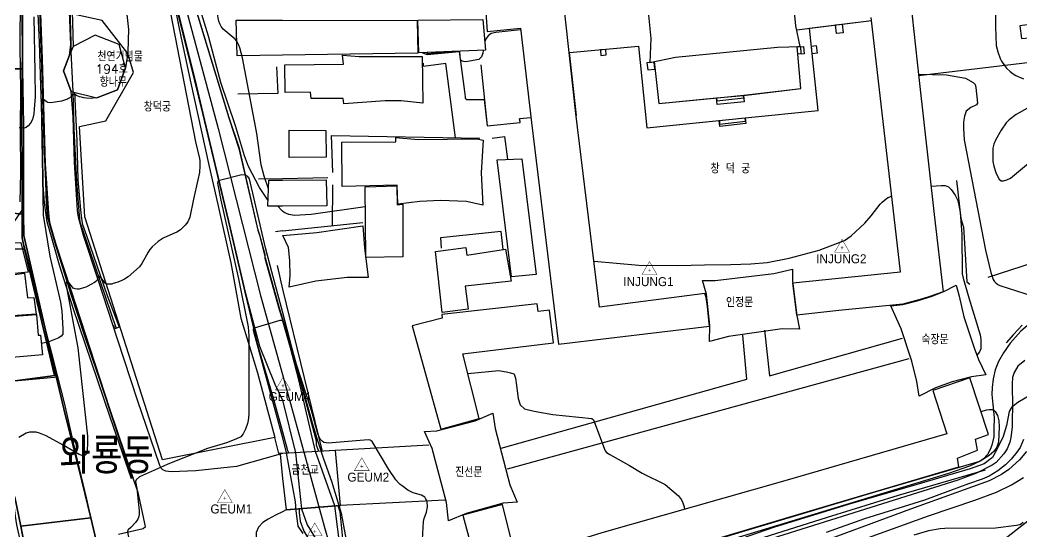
# Model space of a CAD drawing. Header units: feet. Extents: x 197796 to 199821, y 552499 to 555392.
# Drawn here: x 199058.2 to 199281.3, y 553202.7 to 553316.6 of the extents above; entities that cross this region are included whole.
import ezdxf

# ---------------------------------------------------------------- set-up
doc = ezdxf.new("R2010")
doc.units = ezdxf.units.FT
doc.header["$MEASUREMENT"] = 0
for name, color, linetype in [('AAA001', 7, 'CONTINUOUS'), ('AAA008', 7, 'CONTINUOUS'), ('AAC001', 7, 'CONTINUOUS'), ('AAC002', 7, 'CONTINUOUS'), ('AD0022', 1, 'CONTINUOUS'), ('ADA085', 1, 'CONTINUOUS'), ('AE0101', 7, 'CONTINUOUS'), ('AE150', 7, 'CONTINUOUS'), ('AE340', 7, 'CONTINUOUS'), ('AZ0801', 7, 'CONTINUOUS'), ('BA001', 5, 'CONTINUOUS'), ('BA002', 7, 'CONTINUOUS'), ('BA003', 5, 'CONTINUOUS'), ('BB0011', 1, 'CONTINUOUS'), ('CAA001', 7, 'CONTINUOUS'), ('CAA002', 30, 'CONTINUOUS'), ('DD001', 3, 'CONTINUOUS'), ('wipco_image', 2, 'CONTINUOUS'), ('wipco_기준점', 1, 'CONTINUOUS'), ('wipco_지적', 20, 'CONTINUOUS'), ('ZC003', 7, 'CONTINUOUS'), ('ZC006', 7, 'CONTINUOUS'), ('ZC251', 7, 'CONTINUOUS')]:
    doc.layers.add(name, color=color, linetype=linetype)
doc.styles.add('NGSW', font='ROMANS.shx', dxfattribs={"bigfont": 'NGSW.shx'})
doc.styles.add('WIPCO', font='')
doc.styles.get('WIPCO').set_extended_font_data('Dotum')
picture_1 = doc.add_image_def('image1.jpg', size_in_pixel=(8269, 5907))

# ---------------------------------------------------------------- blocks, each defined once
blk = doc.blocks.new('기준점')
at = {"layer": 'wipco_기준점', "lineweight": 40, "const_width": 0.1, "flags": 128}
blk.add_lwpolyline([(1.65, -0.95), (0, 1.9), (-1.65, -0.95)], close=True, dxfattribs=at)
for points in [[(-0.34, 0), (0.34, 0)], [(0, -0.34), (0, 0.34)]]:
    blk.add_lwpolyline(points, dxfattribs=at)

msp = doc.modelspace()

# ---------------------------------------------------------------- linework, layer by layer
at = {"layer": 'AAA001', "color": 255, "flags": 128}
for points in [[(199060, 553260.53), (199054.73, 553260.02), (199052.95, 553259.53), (199053.95, 553266.89), (199058.43, 553267.17)], [(199061.84, 553251.2), (199054.36, 553250.64), (199054.03, 553255.04), (199055.08, 553255.22), (199054.66, 553259.73), (199059.19, 553260.29), (199059.86, 553254.85), (199061.3, 553254.92)], [(199053.97, 553241.34), (199053.63, 553246.14), (199054.37, 553246.24), (199054.13, 553250.53), (199061.91, 553251.14), (199062.29, 553246.53), (199062.76, 553246.53), (199063.26, 553242.17)]]:
    msp.add_lwpolyline(points, close=True, dxfattribs=at)
at = {"layer": 'AAA008', "color": 255}
for points in [[(199231.97, 553310.75), (199231.01, 553315.38), (199229.27, 553332.84), (199229.08, 553337.98), (199223.85, 553337.14), (199199.28, 553334.62), (199195.71, 553334.87), (199196.95, 553330.4), (199198.71, 553312.54), (199198.49, 553307.21), (199204.17, 553308.39), (199226.91, 553310.61), (199231.97, 553310.75)], [(199256.18, 553324.41), (199258.36, 553303.85), (199261.83, 553273.35), (199263.81, 553256.17)], [(199179.39, 553322.4), (199176.56, 553321.92), (199168.43, 553321.32), (199168.4, 553321.06), (199161.78, 553320.38), (199162.28, 553314.11), (199169.64, 553314.81), (199172.12, 553293.88), (199178.16, 553244.51), (199211.78, 553248.54), (199211.65, 553249.83), (199211.32, 553252.91), (199211.03, 553254.9), (199210.76, 553255.79), (199187.3, 553252.75), (199182.02, 553295.88), (199179.3, 553320.23), (199179.39, 553322.4)], [(199116.68, 553308.82), (199106.55, 553308.68), (199106.32, 553316.64), (199116.68, 553316.62)], [(199116.68, 553316.62), (199146.66, 553316.55), (199146.79, 553309.25), (199116.68, 553308.82)], [(199146.8, 553316.63), (199161.28, 553316.8), (199161.89, 553309.91), (199147.03, 553309.34), (199146.8, 553316.63)], [(199263.81, 553256.17), (199260.85, 553255.1), (199259.19, 553254.58), (199254.85, 553253.39), (199240.58, 553251.98), (199231.21, 553250.99), (199230.31, 553258.16), (199254.29, 553260.59), (199247.8, 553317.2)], [(199147.77, 553308.53), (199147.92, 553298.14), (199143.11, 553298.65), (199139.55, 553298.7), (199130.32, 553298.01), (199130.21, 553299.19), (199123.07, 553299.15), (199122.92, 553300.56), (199117.3, 553300.5), (199117.22, 553306.68), (199130.24, 553306.83), (199130.06, 553308.83), (199133.71, 553308.5), (199147.77, 553308.53)], [(199126.43, 553286.15), (199118.17, 553286.05), (199118.15, 553292.13), (199126.35, 553292.08), (199126.43, 553286.15)], [(199161.35, 553289.94), (199160.92, 553282.63), (199161.31, 553275.48), (199157.62, 553276.27), (199151.85, 553276.48), (199147.23, 553276.25), (199142.35, 553275.66), (199142.21, 553279.92), (199129.95, 553279.57), (199129.89, 553289.45), (199141.94, 553289.53), (199141.93, 553290.54), (199146.86, 553290.08), (199159.96, 553290.19), (199161.35, 553289.94)], [(199169.99, 553285.79), (199173.15, 553259.99), (199167.68, 553259.51), (199164.49, 553285.57), (199169.99, 553285.79)], [(199116.68, 553275.22), (199113.41, 553275.2), (199113.66, 553281), (199116.68, 553281.02)], [(199116.68, 553281.02), (199126.39, 553281.09), (199126.54, 553275.3), (199116.68, 553275.22)], [(199143.48, 553263.93), (199135.22, 553263.81), (199135.06, 553279.56), (199142.15, 553279.74), (199142.24, 553275.49), (199143.45, 553275.64), (199143.48, 553263.93)], [(199135.75, 553259.32), (199131.1, 553259.33), (199124.07, 553258.5), (199118.15, 553257.18), (199118.38, 553259.7), (199118.33, 553263.12), (199118.01, 553266.02), (199116.72, 553268.72), (199124.33, 553269.33), (199134.56, 553270.86), (199134.91, 553265.98), (199135.75, 553259.32)], [(199152.22, 553251.59), (199150.75, 553265.17), (199157.51, 553266.03), (199157.71, 553264.34), (199166.33, 553265.64), (199167.59, 553258.54), (199157.38, 553257.42), (199158.02, 553252.29), (199152.22, 553251.59)], [(199230.23, 553261.2), (199230.25, 553258.57), (199231.22, 553250.86), (199231.81, 553247.85), (199227.98, 553247.95), (199215.97, 553246.22), (199211.77, 553245.12), (199211.82, 553248.7), (199211.09, 553255.61), (199210.2, 553258.65), (199213.03, 553258.67), (199226.09, 553260.25), (199230.23, 553261.2)], [(199273.33, 553237.71), (199270.11, 553237.21), (199265.77, 553236.12), (199262.08, 553234.76), (199258.45, 553232.92), (199257.95, 553236.23), (199256.8, 553240.72), (199254.47, 553247.92), (199253.43, 553250.21), (199252.17, 553253.06), (199254.8, 553253.33), (199257.98, 553254.15), (199261.36, 553255.22), (199263.92, 553256.2), (199266.7, 553257.63), (199267.35, 553255.21), (199268.4, 553250.62), (199270.68, 553243.71), (199271.64, 553241.1), (199273.33, 553237.71)], [(199160.49, 553227.99), (199156.81, 553242.39), (199177.05, 553244.81), (199176.16, 553252.09), (199173.63, 553251.75), (199173.39, 553253.47), (199152.18, 553251.11), (199152.22, 553250.32), (199145.56, 553248.6), (199151.95, 553225.58), (199160.49, 553227.99)], [(199269.76, 553237.02), (199261.52, 553234.23), (199264.65, 553224.53), (199228.52, 553214.11), (199187.78, 553202.54), (199168.73, 553196.62), (199165.64, 553208.82), (199156.84, 553206.47), (199162.89, 553183.8), (199171.66, 553186.37), (199171.57, 553186.87), (199204.51, 553196.61), (199204.08, 553198.48), (199232.21, 553206.82), (199267.29, 553217.21), (199267.02, 553219.16), (199271.45, 553220.93), (199271.02, 553223.38), (199273.89, 553224.42), (199269.76, 553237.02)], [(199163.49, 553229.18), (199164, 553225.76), (199167.29, 553213.24), (199168.93, 553209.33), (199165.81, 553209.09), (199157.59, 553206.82), (199153.63, 553205.2), (199153.18, 553209.26), (199150.01, 553221.28), (199148.32, 553225.11), (199151.05, 553225.25), (199159.59, 553227.42), (199163.49, 553229.18)]]:
    msp.add_lwpolyline(points, dxfattribs=at)
at = {"layer": 'AAC001', "color": 255}
for points in [[(199075.19, 553200.71), (199073.11, 553209.99), (199070.62, 553220.25), (199068.19, 553231.14), (199065.72, 553240.75), (199063.19, 553250.35), (199061.04, 553259.06), (199058.8, 553267.82), (199058.74, 553269.88), (199058.72, 553275.41), (199058.7, 553284.33), (199058.66, 553292.66), (199058.62, 553301.35), (199058.77, 553309.29), (199058.67, 553316.98), (199058.63, 553322.99), (199058.31, 553333.73), (199058.41, 553344.16), (199058.09, 553356.55), (199057.55, 553363.65), (199057.35, 553366.86), (199055.75, 553377.98)], [(199115.37, 553306.26), (199115.61, 553300.32), (199106.75, 553300.12)], [(199155.2, 553290.46), (199153.05, 553306.94), (199148.04, 553306.34), (199148.04, 553307.08)], [(199127.86, 553282.74), (199127.59, 553290.92), (199160.65, 553290.37)], [(199163.33, 553290.33), (199166.1, 553290.7), (199166.78, 553285.66)], [(199126.77, 553281.54), (199116.68, 553281.32)], [(199116.68, 553281.32), (199111.3, 553281.21)], [(199127.82, 553270.83), (199127.86, 553280)], [(199116.68, 553269.73), (199134.58, 553271.61)], [(199165.83, 553265.56), (199165.4, 553269.55), (199151.86, 553268.17), (199152.02, 553265.88)]]:
    msp.add_lwpolyline(points, dxfattribs=at)
at = {"layer": 'AAC001', "color": 255, "flags": 128}
for points in [[(199061.01, 553190.24), (199058.51, 553200.02), (199057.52, 553204.33), (199057.23, 553206.23), (199056.22, 553214.09), (199054.91, 553224.14), (199054.21, 553229.89), (199053.72, 553235.58), (199053.38, 553239.7), (199052.52, 553248.46), (199052.4, 553254.93), (199052.81, 553259.62), (199053.68, 553267.07), (199058.72, 553274.37)], [(199116.68, 553269.73), (199115.14, 553269.54)], [(199066.64, 553237.16), (199053.69, 553235.99)]]:
    msp.add_lwpolyline(points, dxfattribs=at)
at = {"layer": 'AAC002', "color": 255}
for points in [[(199116.67, 553220.2), (199115.84, 553220.2), (199114.96, 553223.73), (199089.94, 553218.76), (199072.66, 553272.85), (199071.49, 553292.98), (199077.36, 553294.25), (199083.46, 553304.97), (199082.24, 553309.2), (199076.49, 553316.58), (199070.75, 553317.84), (199068.72, 553372.62), (199072.81, 553376.46), (199072.86, 553378.21)], [(199118.05, 553220.3), (199116.67, 553220.2)]]:
    msp.add_lwpolyline(points, dxfattribs=at)
at = {"layer": 'AD0022', "color": 255}
msp.add_lwpolyline([(199057.96, 553356.93), (199058.25, 553339), (199058.23, 553321.97), (199058.21, 553310.65), (199058.3, 553301.06), (199058.23, 553292.05), (199058.34, 553282.63), (199058.17, 553276.17)], dxfattribs=at)
at = {"layer": 'ADA085', "color": 255, "flags": 128}
msp.add_lwpolyline([(199080.17, 553202.23), (199085.62, 553203.46), (199086.17, 553203.91), (199084.5, 553211.5), (199083.3, 553215.07), (199078.24, 553229.98), (199073.76, 553243.59), (199069.53, 553256.62), (199066.16, 553266.8), (199064.87, 553271.37), (199064.72, 553272.25), (199064.54, 553273.66), (199063.84, 553284.61), (199063.52, 553294.93), (199063.14, 553308), (199062.7, 553320.14), (199062.08, 553335.21), (199061.56, 553350.07), (199061.18, 553369.45), (199061.06, 553374.49), (199060.88, 553377.16), (199060.63, 553377.77), (199060.15, 553378.38), (199060.03, 553378.47)], dxfattribs=at)
at = {"layer": 'ADA085', "color": 255}
for points in [[(199116.67, 553220.16), (199116.12, 553220.04), (199106.45, 553217.29), (199097.37, 553216.31), (199091.9, 553216.13), (199091.26, 553216.16), (199090.68, 553216.24), (199089.99, 553216.53), (199089.62, 553216.95), (199089.34, 553217.5), (199084.41, 553232.04), (199079.94, 553245.61), (199075.71, 553258.64), (199072.37, 553268.71), (199071.22, 553272.79), (199071.15, 553273.19), (199071.02, 553274.28), (199070.33, 553284.92), (199070.02, 553295.12), (199069.6, 553300.78), (199067.91, 553305.34), (199069.27, 553308.86), (199069.53, 553311.12), (199069.2, 553320.39)], [(199281.42, 553248.73), (199279.44, 553246.65), (199277.85, 553244.79)], [(199165.36, 553221.4), (199220.1, 553236.72), (199219.16, 553246.48)], [(199223.98, 553247.61), (199225.14, 553237.47), (199254.72, 553245.82)], [(199256.18, 553241.25), (199166.72, 553216.7)], [(199149.25, 553222.01), (199116.67, 553220.16)], [(199200.57, 553142.22), (199200.79, 553141.63), (199201.22, 553141.19), (199216, 553146.65), (199246.72, 553173.46), (199269.62, 553195), (199289.32, 553210.4)], [(199152.79, 553209.79), (199129.5, 553208.6), (199117.46, 553207.62), (199116.67, 553207.21)], [(199116.67, 553207.21), (199115.13, 553206.49), (199113.49, 553205.57), (199112.3, 553204.85), (199111.3, 553203.76), (199110.82, 553202.61), (199110.82, 553201.71), (199115.35, 553175.35), (199116.67, 553171.02)]]:
    msp.add_lwpolyline(points, dxfattribs=at)
at = {"layer": 'AE0101', "color": 255}
for points in [[(199116.67, 553220.16), (199116.12, 553220.04), (199116.67, 553214.63)], [(199116.67, 553214.63), (199117.46, 553207.62), (199129.61, 553208.61), (199128.47, 553220.83), (199116.67, 553220.16)]]:
    msp.add_lwpolyline(points, dxfattribs=at)
at = {"layer": 'AE150', "color": 255}
for points in [[(199241.52, 553313.8), (199240.06, 553313.62), (199239.86, 553315.56), (199241.29, 553315.74)], [(199283.59, 553315.74), (199280.86, 553315.36), (199281.23, 553312.56), (199283.83, 553312.79)], [(199231.45, 553309.03), (199231.32, 553310.66), (199232.66, 553310.74), (199232.83, 553309.15)], [(199234.65, 553309.14), (199234.47, 553310.84), (199235.53, 553310.95), (199235.72, 553309.27)], [(199188.68, 553310.12), (199187.46, 553309.99), (199187.56, 553308.77), (199188.75, 553308.91)], [(199199.61, 553305.68), (199199.42, 553307.3), (199197.83, 553307.14), (199198.03, 553305.54)], [(199219.34, 553299.89), (199219.5, 553298.43), (199213.49, 553297.83), (199213.29, 553299.3)], [(199219.72, 553294.88), (199219.84, 553293.6), (199214.07, 553292.93), (199213.92, 553294.29)]]:
    msp.add_lwpolyline(points, close=True, dxfattribs=at)
at = {"layer": 'AE340', "color": 255, "flags": 128}
msp.add_lwpolyline([(199079.98, 553249.13), (199080.28, 553248.3), (199079.35, 553247.91), (199079.04, 553248.68)], dxfattribs=at)
at = {"layer": 'AZ0801', "color": 255, "flags": 128}
for points in [[(199060.15, 553378.38), (199060.63, 553377.77), (199060.88, 553377.16), (199061.06, 553374.49), (199061.18, 553369.45), (199061.56, 553350.07), (199062.08, 553335.21), (199062.7, 553320.14), (199063.14, 553308), (199063.52, 553294.93), (199063.84, 553284.61), (199064.54, 553273.66), (199064.72, 553272.25), (199064.87, 553271.37), (199066.16, 553266.8), (199069.53, 553256.62), (199073.76, 553243.59), (199078.24, 553229.98), (199083.3, 553215.07), (199083.44, 553214.68)], [(199078.68, 553379.27), (199074.88, 553378.28), (199073.37, 553377.78), (199072.26, 553377.22), (199071.28, 553376.45), (199069.99, 553375.33), (199069.28, 553374.43), (199068.7, 553373.5), (199068.34, 553372.63), (199068.18, 553371.6), (199068.2, 553369.79), (199068.41, 553365.82), (199068.59, 553356.81), (199068.98, 553349.29), (199069.26, 553335.45), (199069.65, 553323.96), (199070.03, 553310.74)], [(199083.01, 553214.51), (199078.33, 553228.26), (199074.13, 553240.53), (199070.04, 553252.53), (199067.01, 553262.06), (199064.92, 553269.47), (199064.29, 553271.74), (199064.01, 553273.28), (199063.64, 553275.98), (199063.41, 553279.98), (199063.29, 553286.88), (199063.13, 553293.9), (199062.82, 553301.97), (199062.53, 553311.74), (199062.15, 553321.2)], [(199070.35, 553300.59), (199070.88, 553289.75), (199071.11, 553281.05), (199071.67, 553274.38), (199071.91, 553272.38), (199072.17, 553271.17), (199073.02, 553268.7), (199074.61, 553264.19), (199077.62, 553255.35), (199079.98, 553249.13)]]:
    msp.add_lwpolyline(points, dxfattribs=at)
at = {"layer": 'AZ0801', "color": 255}
for points in [[(199231.2, 553314.46), (199247.87, 553316.57)], [(199182.16, 553295.4), (199180.58, 553309.39), (199195.94, 553310.82), (199197.82, 553292.67), (199219.71, 553294.91), (199235.95, 553296.55), (199234.07, 553314.83)], [(199199.41, 553307.4), (199200.48, 553298.04), (199213.53, 553299.32), (199219.41, 553299.9), (199232.13, 553301.38), (199231.45, 553309.03), (199231.31, 553310.73)], [(199148.89, 553309.41), (199148.9, 553309.12), (199155.98, 553309.63), (199157.19, 553300.71)], [(199160.82, 553306.69), (199162.22, 553293.13), (199169.58, 553293.88), (199169.47, 553294.76)], [(199258.31, 553304.3), (199284.46, 553307.43)], [(199266.78, 553280.96), (199267.7, 553272.45), (199268.23, 553270.8), (199268.3, 553270.6), (199269.07, 553258.36), (199269.73, 553257.85)], [(199286.16, 553279.74), (199286.82, 553267.85), (199286.84, 553263.59), (199278.83, 553260.95), (199273.77, 553259.32)], [(199115.46, 553262), (199116.68, 553256.77)], [(199116.68, 553256.77), (199125.51, 553220.66)], [(199284.46, 553250.26), (199281.06, 553247.41), (199278.71, 553244.72), (199277.22, 553242.59), (199276.15, 553240.67), (199275.35, 553238.81), (199274.94, 553236.82), (199274.69, 553234.9), (199274.65, 553233.31), (199274.83, 553231.06), (199275.16, 553228.19), (199275.11, 553225.61), (199275.06, 553223.87), (199274.66, 553222.06), (199274.3, 553221.04), (199273.64, 553219.98), (199272.76, 553219.01), (199271.87, 553218.43), (199270.66, 553218.06), (199248.8, 553211.65), (199231.97, 553206.59), (199219.04, 553202.72), (199210.47, 553200.17)], [(199287.89, 553235.04), (199285.28, 553234.2), (199283.67, 553233.48), (199280.4, 553231.53), (199279.04, 553230.44), (199278.48, 553229.53), (199277.89, 553226.41), (199277.15, 553223.96), (199275.9, 553221.39), (199274.82, 553219.26), (199272.9, 553217.85), (199269.81, 553216.77), (199257.71, 553213.22), (199242.66, 553208.85), (199226.01, 553203.72), (199212.12, 553198.89), (199210.15, 553198.15), (199209.13, 553197.55), (199207.91, 553194.97)], [(199273.16, 553216.49), (199253.76, 553210.8), (199238, 553205.92), (199223.65, 553201.39), (199211.73, 553197.76), (199211.79, 553197.19)]]:
    msp.add_lwpolyline(points, dxfattribs=at)
at = {"layer": 'AZ0801', "color": 255, "flags": 128}
msp.add_lwpolyline([(199070.03, 553310.74), (199069.27, 553308.86), (199067.91, 553305.34), (199069.6, 553300.78), (199075.35, 553299.3), (199079.94, 553301.08), (199081.74, 553305.99), (199080.31, 553311.19), (199074.92, 553313.26)], close=True, dxfattribs=at)
at = {"layer": 'BA001', "color": 255}
for points in [[(199080.47, 553383.19), (199082.96, 553373.98), (199085.56, 553364.56), (199092.08, 553323.72), (199097.12, 553303.47), (199098.94, 553295.91), (199105.02, 553270.4), (199108.36, 553256.1), (199111.54, 553244.06), (199115, 553235.64), (199116.67, 553232.05)], [(199085.18, 553383.19), (199086.72, 553376.74), (199088.79, 553365.1), (199091.91, 553353.88), (199096.76, 553320.92), (199104.71, 553294.86), (199106.98, 553288.03), (199111.15, 553269.86), (199111.57, 553268.74), (199112.68, 553264.39), (199112.71, 553264.19), (199112.71, 553264.08), (199112.77, 553263.66), (199115.96, 553252.22), (199116.68, 553249.91)], [(199139.26, 553160.65), (199129.6, 553198.57), (199128.35, 553208.5), (199124.05, 553220.6), (199120.29, 553236.59), (199118.43, 553243.68), (199116.68, 553249.91)], [(199116.67, 553232.05), (199119.56, 553220.34), (199120.93, 553207.9), (199122.19, 553204.29), (199126.99, 553196.46), (199129.3, 553186.23), (199136.35, 553159.86)]]:
    msp.add_lwpolyline(points, dxfattribs=at)
at = {"layer": 'BA002', "color": 255}
for points in [[(199082.89, 553383.19), (199084.13, 553378.8), (199089.66, 553353.51), (199090.76, 553346.66), (199094.63, 553321.26), (199102.38, 553292.54), (199111.78, 553255.32), (199116.67, 553237.73)], [(199116.67, 553237.73), (199120.66, 553223.2), (199125.97, 553204.04), (199130.39, 553188.61), (199133.93, 553175.45), (199137.89, 553160.28)]]:
    msp.add_lwpolyline(points, dxfattribs=at)
at = {"layer": 'BA003', "color": 255}
msp.add_lwpolyline([(199083.27, 553214.58), (199079.26, 553226.72), (199076.04, 553236.37), (199072.74, 553246.06), (199069.57, 553255.81), (199065.98, 553267.23), (199064.35, 553272.9), (199064.23, 553274.06), (199064.12, 553275.73), (199063.96, 553280.65), (199063.6, 553289.15), (199063.34, 553296.75), (199063.09, 553306.14), (199062.69, 553316.74), (199062.28, 553327.71), (199061.67, 553343.35), (199061.34, 553356.16), (199061.09, 553370.71), (199060.8, 553375.57), (199060.64, 553376.78), (199059.88, 553377.89), (199059.82, 553378.4), (199059.8, 553383.2)], dxfattribs=at)
at = {"layer": 'BA003', "color": 255, "flags": 128}
msp.add_lwpolyline([(199081.31, 553380.1), (199077.12, 553379.19), (199073.08, 553378.04), (199071.35, 553376.97), (199069.84, 553375.74), (199068.8, 553374.49), (199068, 553373.13), (199067.86, 553372.24), (199067.79, 553371.26), (199067.86, 553367.87), (199068.17, 553351.76), (199069.11, 553326.96), (199069.56, 553311.76), (199069.57, 553309.61), (199069.96, 553300.69), (199070.24, 553292.44), (199070.78, 553280.73), (199071.37, 553273.11), (199071.53, 553271.75), (199072.43, 553269.15), (199074.89, 553261.96), (199079.63, 553248.03)], dxfattribs=at)
at = {"layer": 'BB0011', "color": 255}
for points in [[(199080.36, 553383.19), (199082.87, 553373.95), (199085.46, 553364.54), (199091.98, 553323.7), (199097.02, 553303.45), (199098.85, 553295.88), (199104.92, 553270.37), (199108.26, 553256.08), (199111.1, 553244.36), (199114.64, 553232.24), (199116.67, 553224.98)], [(199116.68, 553250.28), (199116.06, 553252.24), (199112.86, 553263.68), (199112.81, 553264.08), (199112.81, 553264.2), (199112.78, 553264.41), (199111.66, 553268.77), (199111.25, 553269.89), (199107.07, 553288.06), (199104.8, 553294.89), (199096.86, 553320.94), (199092.01, 553353.9), (199088.89, 553365.13), (199086.82, 553376.76), (199085.29, 553383.19)], [(199124.79, 553220.62), (199124.27, 553222.07), (199124.26, 553222.37), (199124.21, 553222.91), (199120.82, 553235.58), (199118.52, 553243.71), (199116.68, 553250.28)], [(199116.67, 553224.98), (199117.79, 553220.84), (199118.06, 553220.27), (199118.06, 553220.24)], [(199139.69, 553161.12), (199135.08, 553180.36), (199132.19, 553189.16), (199130.54, 553196.81), (199129.55, 553207.23), (199129.08, 553208.56)], [(199120.42, 553207.84), (199120.42, 553207.06), (199120.63, 553205.14), (199121.43, 553202.88), (199122.53, 553201.01), (199126.43, 553195.51), (199127.42, 553192.48), (199128.78, 553185.86), (199131.08, 553178.26), (199136.05, 553159.79)]]:
    msp.add_lwpolyline(points, dxfattribs=at)
at = {"layer": 'CAA001', "color": 255}
for points, elevation in [([(199116.68, 553251.76), (199114.28, 553260.64), (199112.88, 553265.97), (199109.29, 553281.34), (199108.95, 553281.84), (199108.45, 553282.09), (199107.61, 553282.17), (199102.32, 553280.84), (199102.24, 553280.65), (199102.23, 553280.34), (199102.94, 553276.57), (199106.85, 553259.02), (199109, 553248.38), (199109.17, 553246.29), (199109.15, 553228.92), (199109.03, 553227.54), (199108.88, 553226.84), (199108.45, 553225.57), (199107.88, 553224.56), (199107.36, 553223.88), (199106.27, 553223.34), (199104.21, 553222.58), (199099.96, 553221.29), (199094.73, 553219.2), (199091.17, 553217.77), (199090.15, 553217.35), (199084.81, 553215.01), (199084.08, 553214.33), (199083.96, 553213.97), (199084.23, 553212.36), (199084.74, 553207.43), (199084.73, 553206.57), (199084.63, 553205.96), (199084.46, 553205.57), (199083.94, 553204.84), (199082.89, 553203.69), (199082.34, 553203.17), (199082.17, 553202.91), (199082.17, 553202.72), (199083.1, 553197.37)], 35), ([(199147.87, 553201.04), (199148.04, 553205.02), (199148.19, 553205.73), (199148.73, 553207.14), (199148.98, 553208.31), (199148.86, 553209.48), (199148.54, 553210.16), (199148.34, 553210.48), (199147.65, 553210.87), (199145.76, 553211.4), (199144.55, 553212.04), (199143.31, 553212.97), (199142.9, 553213.28), (199142.49, 553213.66), (199141.92, 553214.35), (199140.36, 553216.64), (199136.62, 553222.82), (199136.22, 553223.14), (199135.78, 553223.23), (199127.7, 553222.54), (199126.89, 553222.5), (199125.89, 553222.65), (199125.48, 553222.93), (199125.08, 553223.38), (199124.56, 553224.58), (199123.11, 553229.77), (199119.81, 553240.01), (199118.77, 553243.78), (199116.68, 553251.76)], 35), ([(199282.36, 553220.64), (199280.78, 553218.78), (199278.41, 553216.59), (199276.77, 553215.5), (199274.08, 553214.13), (199256.54, 553207.82), (199225.41, 553196.3)], 40)]:
    msp.add_lwpolyline(points, dxfattribs=dict(at, elevation=elevation))
at = {"layer": 'CAA002', "color": 255}
for points, elevation in [([(199079.52, 553340.49), (199082.36, 553314.54), (199082.34, 553312.22), (199082.21, 553309.37), (199081.74, 553305.99), (199079.94, 553301.08), (199075.35, 553299.3), (199074.42, 553299.25), (199074.06, 553299.22), (199073.02, 553299.26), (199072.44, 553299.33), (199071.88, 553299.45), (199071.47, 553299.59), (199070.78, 553299.87), (199070.41, 553300.05), (199070.25, 553300.1), (199070.14, 553300.12), (199069.96, 553300.09), (199069.82, 553300.04), (199069.76, 553299.97), (199069.65, 553299.79), (199069.53, 553299.59), (199069.29, 553299.36), (199069.05, 553299.18), (199068.78, 553299.02), (199067.88, 553298.73), (199067.46, 553298.6), (199065.08, 553298.24), (199064.42, 553298.27), (199064.25, 553298.35), (199064.04, 553298.49), (199063.76, 553298.74), (199063.58, 553298.89), (199063.41, 553299.02), (199063.28, 553299.05), (199063.12, 553299.03), (199063, 553298.97), (199062.92, 553298.85), (199062.89, 553298.67), (199062.9, 553298.38), (199063.4, 553273.2), (199064.88, 553264.1), (199067.25, 553253.87), (199067.52, 553251.89), (199067.78, 553247.96), (199067.73, 553246.75), (199067.4, 553246.27), (199066.83, 553245.9), (199064.67, 553245.06), (199062.97, 553244.67)], 37), ([(199089.16, 553331.64), (199097.27, 553289.52), (199098.2, 553285.86), (199098.24, 553285.35), (199098.27, 553284.23), (199098.17, 553282.75), (199097.84, 553281.12), (199096.87, 553276.81), (199096.06, 553272.8), (199095.57, 553271.75), (199094.98, 553270.96), (199093.93, 553269.99), (199093.14, 553269.45), (199092.26, 553269.04), (199090.1, 553268.11), (199089.01, 553267.38), (199087.66, 553266.18), (199087.13, 553265.59), (199086.76, 553265.02), (199085.38, 553262.47), (199084.8, 553261.75), (199082.28, 553259.53), (199081.5, 553258.99), (199080.93, 553258.67), (199080.36, 553258.44), (199079.81, 553258.24), (199078.98, 553257.98), (199078.65, 553257.9), (199078.11, 553257.84), (199077.58, 553257.87), (199077.29, 553258.04), (199077.03, 553258.29), (199076.7, 553258.7), (199076.5, 553258.99), (199076.1, 553259.51), (199075.94, 553259.6), (199075.83, 553259.6), (199075.64, 553259.55), (199075.55, 553259.45), (199075.5, 553259.25), (199075.45, 553258.96), (199075.3, 553258.71), (199075.1, 553258.47), (199074.78, 553258.21), (199073.99, 553257.79), (199073.33, 553257.44), (199072.84, 553257.22), (199072.33, 553257.04), (199071.37, 553256.78), (199070.92, 553256.77), (199070.48, 553256.8), (199070.09, 553256.99), (199069.92, 553257.17), (199069.61, 553257.59), (199069.2, 553258.18), (199068.93, 553258.45), (199068.82, 553258.47), (199068.69, 553258.45), (199068.67, 553258.43), (199068.55, 553258.26), (199068.45, 553258.08), (199068.43, 553257.94), (199071.08, 553243.73), (199072.71, 553228.82), (199073.22, 553224.03), (199073.28, 553222.56), (199073.18, 553220.75), (199072.94, 553219.96), (199072.54, 553219.63), (199072.29, 553219.66), (199071.38, 553219.99), (199067.81, 553222.07), (199064.06, 553224.09), (199062.55, 553224.72), (199061.8, 553224.95), (199060.31, 553224.93), (199059.57, 553224.7), (199057.93, 553223.77)], 36), ([(199113.47, 553276.51), (199111.53, 553279.4), (199109.12, 553284.05), (199108.23, 553286.43), (199106.23, 553293.07), (199102.94, 553302.75), (199100.21, 553313.06), (199097.85, 553320.76)], 36), ([(199061.33, 553317.38), (199061.5, 553305.06), (199061.56, 553299.53), (199061.37, 553296.78), (199061.26, 553295.74), (199060.97, 553294.52), (199060.52, 553293.71), (199060.04, 553293.08), (199059.6, 553292.71), (199059.12, 553292.62), (199058.83, 553292.56), (199058.01, 553292.63)], 38), ([(199113.58, 553279.06), (199112.58, 553281.91), (199111.9, 553284.45), (199110.94, 553291.38), (199107.74, 553308.26), (199107.49, 553309.37), (199107.17, 553310.43), (199106.92, 553311.04), (199106.63, 553311.66), (199106.46, 553312.01), (199106.16, 553312.39), (199103.44, 553314.62), (199103.03, 553315.23), (199102.72, 553315.83), (199102.51, 553316.41), (199102.13, 553318.3)], 37), ([(199275.43, 553319.12), (199275.48, 553315.15), (199275.6, 553311.01), (199275.94, 553309.55), (199276.48, 553308.08), (199276.82, 553307.47), (199277.45, 553306.53), (199277.91, 553305.94), (199278.74, 553305.17), (199279.36, 553304.71), (199279.99, 553304.34), (199281.66, 553303.57)], 39), ([(199180.52, 553309.37), (199180.58, 553309.39), (199195.94, 553310.82), (199197.82, 553292.67), (199213.92, 553294.29), (199213.96, 553294.26), (199213.98, 553293.54), (199214.02, 553293.5), (199219.79, 553294.11), (199219.8, 553294.16), (199219.71, 553294.86), (199219.72, 553294.88), (199235.95, 553296.55), (199234.07, 553314.83), (199247.87, 553316.57)], 38), ([(199169.68, 553314.48), (199164.16, 553313.88), (199163.14, 553313.64), (199162.45, 553313.15), (199162, 553312.52), (199161.72, 553311.85)], 39), ([(199199.41, 553307.4), (199200.48, 553298.04), (199213.29, 553299.3), (199213.37, 553298.66), (199219.4, 553299.3), (199219.34, 553299.89), (199232.13, 553301.38), (199231.45, 553309.03), (199231.54, 553309.09), (199232.16, 553309.19), (199232.19, 553309.28), (199232.07, 553310.65), (199232.04, 553310.71), (199231.36, 553310.68), (199231.31, 553310.73)], 39), ([(199147.85, 553309.37), (199148.91, 553309.01), (199155.98, 553309.63), (199157.19, 553300.71), (199157.32, 553299.55), (199157.37, 553299.27), (199157.71, 553298.97), (199159.73, 553298.94), (199161.62, 553298.99), (199162.22, 553293.13), (199169.58, 553293.88), (199169.6, 553293.91), (199169.49, 553294.68), (199169.51, 553294.72), (199172, 553294.93)], 38), ([(199154.55, 553309.63), (199148.99, 553309.14), (199148.91, 553309.15), (199148.86, 553309.2), (199148.8, 553309.41)], 39), ([(199161.39, 553309.89), (199161.3, 553309.29), (199160.96, 553308.43), (199160.4, 553307.85), (199157.5, 553307.37), (199156.98, 553307.39), (199156.65, 553307.47), (199156.43, 553307.66), (199156.35, 553307.8), (199156.14, 553309.56), (199156.1, 553309.68), (199156.09, 553309.69)], 39), ([(199258.28, 553304.61), (199264.52, 553304.42), (199268.76, 553303.74), (199270.5, 553302.78), (199270.92, 553302.27), (199271.1, 553301.65), (199271.46, 553298.18), (199271.22, 553297.81), (199269.97, 553297.19), (199268.95, 553296.37), (199268.54, 553295.26), (199268.34, 553293.94), (199268.32, 553292.48), (199268.49, 553289.97), (199273.25, 553265.43), (199274.38, 553260.44), (199274.93, 553258.93), (199275.18, 553258.53), (199275.53, 553258.14), (199275.97, 553257.81), (199276.45, 553257.58), (199285.71, 553254.63)], 38), ([(199282.58, 553297.07), (199280.08, 553295.66), (199278.52, 553294.42), (199277.86, 553293.75), (199276.73, 553292.11), (199275.47, 553289.88), (199275.08, 553288.99), (199274.86, 553288.12), (199274.83, 553287.66), (199274.89, 553285.19), (199275.1, 553284.14), (199275.54, 553282.73), (199275.89, 553281.93), (199276.27, 553281.25), (199276.7, 553280.87), (199277.26, 553280.87), (199277.99, 553281.06), (199278.83, 553281.49), (199279.27, 553281.81), (199285.84, 553287.34)], 39), ([(199261.12, 553279.65), (199263.37, 553279.84), (199264.28, 553279.8), (199264.96, 553279.5), (199265.59, 553278.9), (199266.5, 553277.67), (199266.96, 553276.66), (199267.31, 553275.41), (199267.57, 553273.83), (199267.93, 553269.01), (199268.05, 553260.2), (199268.26, 553259.18), (199269.49, 553254.81), (199272.06, 553246.61), (199272.21, 553245.58), (199272.21, 553243.49), (199271.91, 553242.78), (199271.28, 553242.09)], 37), ([(199186.05, 553262.95), (199196.02, 553262.12), (199204.68, 553262.03), (199210.68, 553262.14), (199216.48, 553262.26), (199220.95, 553262.38), (199224.62, 553262.71), (199229.5, 553263.65), (199236.21, 553265.45), (199241.84, 553267.56), (199243.31, 553268.64), (199246.34, 553271.46), (199247.74, 553273.06), (199249.78, 553275.64), (199250.22, 553276.08), (199251.14, 553276.85), (199251.51, 553277.12), (199251.66, 553277.19), (199252.35, 553277.51)], 37), ([(199116.68, 553274.12), (199116.46, 553274.3), (199115.64, 553275.21)], 37), ([(199135.11, 553275.1), (199123.04, 553273.38), (199119.36, 553273.18), (199118.1, 553273.37), (199117.01, 553273.81), (199116.68, 553274.12)], 37), ([(199116.67, 553223.89), (199110.25, 553247.58), (199110.25, 553247.9), (199110.41, 553248.18), (199116.12, 553249.87), (199116.4, 553249.87), (199116.68, 553249.81)], 34), ([(199116.68, 553249.81), (199116.8, 553249.73), (199120.66, 553236.43), (199123.31, 553226.99), (199124.51, 553222.88), (199125.78, 553218.98), (199127.6, 553214.02), (199128.87, 553209.9), (199129.76, 553206.88), (199130.65, 553202.1), (199131.82, 553196.89), (199133.08, 553192.81), (199141.71, 553167.11), (199144.23, 553159.42)], 34), ([(199281.97, 553240.9), (199280.41, 553239.63), (199279.63, 553238.24), (199279.24, 553237.06), (199279.13, 553235.78), (199279.13, 553234), (199279.24, 553232.16), (199279.13, 553226.03), (199278.9, 553223.74), (199278.68, 553222.68), (199278.07, 553221.23), (199277.29, 553220.12), (199275.61, 553218.17), (199274.72, 553217.61), (199271.26, 553215.83), (199267.08, 553214.28), (199214.17, 553197.63)], 38), ([(199157.94, 553237.99), (199164.83, 553238.62), (199166.01, 553238.46), (199166.53, 553238.32), (199167.44, 553238.1), (199168.17, 553237.9), (199168.25, 553237.8), (199168.53, 553236.97), (199168.81, 553235.3), (199169.16, 553232.41), (199169.58, 553231), (199170.58, 553230.14), (199172.73, 553229.58), (199176.84, 553228.83), (199185.57, 553227.94), (199185.91, 553227.68), (199188.52, 553220.79), (199188.82, 553220.42), (199189.55, 553219.94), (199193.92, 553217.53), (199196.77, 553215.83), (199201.9, 553213.26), (199204.85, 553210.78), (199205.52, 553209.9), (199205.85, 553209.19), (199206.1, 553208.31), (199206.21, 553207.77)], 36), ([(199272.22, 553229.5), (199273.55, 553229.9), (199274.15, 553229.98), (199274.64, 553229.97), (199275.13, 553229.75), (199275.39, 553229.49), (199275.88, 553228.67), (199276.2, 553227.48), (199276.24, 553226.11), (199276.14, 553222.68), (199275.75, 553221.57), (199275.07, 553220.62), (199274.05, 553219.74), (199272.01, 553218.5), (199269.63, 553217.38), (199264.96, 553215.73), (199213.96, 553200.19)], 37), ([(199121.31, 553202.35), (199120.13, 553204), (199119.73, 553207.42), (199119.56, 553209.4), (199117.52, 553220.72), (199116.67, 553223.89)], 34), ([(199281.69, 553223.31), (199280.92, 553221.53), (199280.19, 553220.49), (199278.96, 553218.94), (199277.68, 553217.62), (199275.99, 553216.34), (199274.03, 553215.16), (199272.47, 553214.49), (199269.46, 553213.42), (199265.45, 553211.97), (199259.65, 553209.78), (199254.89, 553208.33), (199246.29, 553205.61), (199237.76, 553202.57)], 38), ([(199241.83, 553199.59), (199260.52, 553206.31), (199270.84, 553209.76), (199275.67, 553211.58), (199279.05, 553213.22), (199281.69, 553214.86)], 41), ([(199281.63, 553204.79), (199281.24, 553204.51), (199280.87, 553204.34), (199280.5, 553204.21), (199280.16, 553204.15), (199275.45, 553203.56), (199264.19, 553203.51), (199263.13, 553203.45), (199260.5, 553202.95), (199257.29, 553202.03)], 42)]:
    msp.add_lwpolyline(points, dxfattribs=dict(at, elevation=elevation))
at = {"layer": 'DD001', "color": 255, "flags": 128}
msp.add_lwpolyline([(199079.28, 553379.66), (199080.23, 553376.26), (199081.24, 553372.96), (199085.77, 553353.23), (199094.06, 553313.02), (199096.13, 553303.25), (199100.34, 553284.07), (199102.24, 553275.59), (199105.2, 553262.61), (199107.41, 553250.33), (199111.08, 553238.13), (199114.96, 553223.73)], dxfattribs=at)
at = {"layer": 'wipco_지적', "color": 20}
for points in [[(199057.98, 553378.46), (199058.75, 553375.73), (199059.12, 553372.38), (199058.67, 553361.48), (199058.62, 553354.37), (199058.69, 553340.33), (199058.75, 553315.93), (199058.77, 553305.76), (199055.3, 553305.76)], [(199075.21, 553200.83), (199073.96, 553205.89), (199072.04, 553213.81), (199071.06, 553217.73), (199068.26, 553228.88), (199067.4, 553232.67), (199066.19, 553237.59), (199059.04, 553268.72), (199058.97, 553273.36), (199059, 553281.16), (199059.02, 553293.36), (199058.77, 553305.76), (199058.75, 553315.93), (199058.69, 553340.33), (199058.62, 553354.37), (199058.67, 553361.48), (199059.12, 553372.38), (199058.75, 553375.73), (199057.98, 553378.46)], [(199055.3, 553305.76), (199058.77, 553305.76), (199059.02, 553293.36), (199059, 553281.16), (199058.97, 553273.36), (199058.7, 553273.41), (199056.06, 553273.77)], [(199057.08, 553210.49), (199058.4, 553204.02), (199059.49, 553198.25)]]:
    msp.add_lwpolyline(points, dxfattribs=at)
for points in [[(199058.7, 553273.41), (199058.7, 553268.15), (199059.25, 553265.64), (199054.27, 553265.77), (199054.54, 553269.39), (199056.06, 553273.77), (199058.7, 553273.41)], [(199058.7, 553273.41), (199058.97, 553273.36), (199059.04, 553268.72), (199066.19, 553237.59), (199065.92, 553237.55), (199059.25, 553265.64), (199058.7, 553268.15), (199058.7, 553273.41)], [(199054.27, 553265.77), (199059.25, 553265.64), (199065.92, 553237.55), (199064.9, 553237.37), (199053.63, 553235.87), (199053.07, 553236.44), (199052.5, 553241.88), (199054.27, 553265.77)], [(199066.19, 553237.59), (199067.4, 553232.67), (199068.26, 553228.88), (199071.06, 553217.73), (199072.04, 553213.81), (199073.96, 553205.89), (199058.4, 553204.02), (199057.08, 553210.49), (199054.79, 553226.71), (199053.63, 553235.87), (199064.9, 553237.37), (199065.92, 553237.55), (199066.19, 553237.59)], [(199058.4, 553204.02), (199073.96, 553205.89), (199075.21, 553200.83), (199071.06, 553200.05), (199059.65, 553197.9), (199059.49, 553198.25), (199058.4, 553204.02)]]:
    msp.add_lwpolyline(points, close=True, dxfattribs=at)

# ---------------------------------------------------------------- block references
at = {"layer": 'wipco_기준점'}
for p in [(199241.28, 553265.94), (199198.39, 553260.99), (199116.78, 553235.25), (199134.33, 553217.32), (199103.83, 553210.23), (199123.86, 553202.81)]:
    msp.add_blockref('기준점', p, dxfattribs=at)

# ---------------------------------------------------------------- texts
at = {"layer": 'wipco_기준점', "style": 'WIPCO'}
for s, p in [('INJUNG2', (199235.53, 553262.52, 37)), ('INJUNG1', (199192.57, 553257.43, 37)), ('GEUM4', (199113.58, 553231.85)), ('GEUM2', (199131.13, 553213.92)), ('GEUM1', (199100.63, 553206.83))]:
    msp.add_text(s, height=2, dxfattribs=at).set_placement(p)
at = {"layer": 'ZC003', "style": 'NGSW'}
for s, p in [('천연기념물', (199075.45, 553307.47)), ('194호', (199075.04, 553304.72)), ('향나무', (199075.95, 553301.82)), ('창덕궁', (199085.77, 553296.3))]:
    msp.add_text(s, height=2, dxfattribs=at).set_placement(p)
for s, p in [('창 덕 궁', (199211.99, 553282.53)), ('인정문', (199215.43, 553252.76)), ('숙장문', (199258.96, 553244.5)), ('진선문', (199155.12, 553214.99))]:
    msp.add_text(s, height=2, rotation=359.99, dxfattribs=at).set_placement(p)
at = {"layer": 'ZC006', "style": 'NGSW'}
msp.add_text('금천교', height=2, rotation=359.99, dxfattribs=at).set_placement((199118.69, 553215.47))
at = {"layer": 'ZC251', "style": 'NGSW'}
msp.add_text('와룡동', height=8, dxfattribs=at).set_placement((199067.01, 553215.68))

# ---------------------------------------------------------------- pictures from other files: only their frames are drawn
at = {"layer": 'wipco_image'}
image = msp.add_image(picture_1, insert=(198928.54, 553018.66), size_in_units=(698.97, 499.31), rotation=5.99868, dxfattribs=at)
image.dxf.flags = 7

doc.saveas('drawing.dxf')
